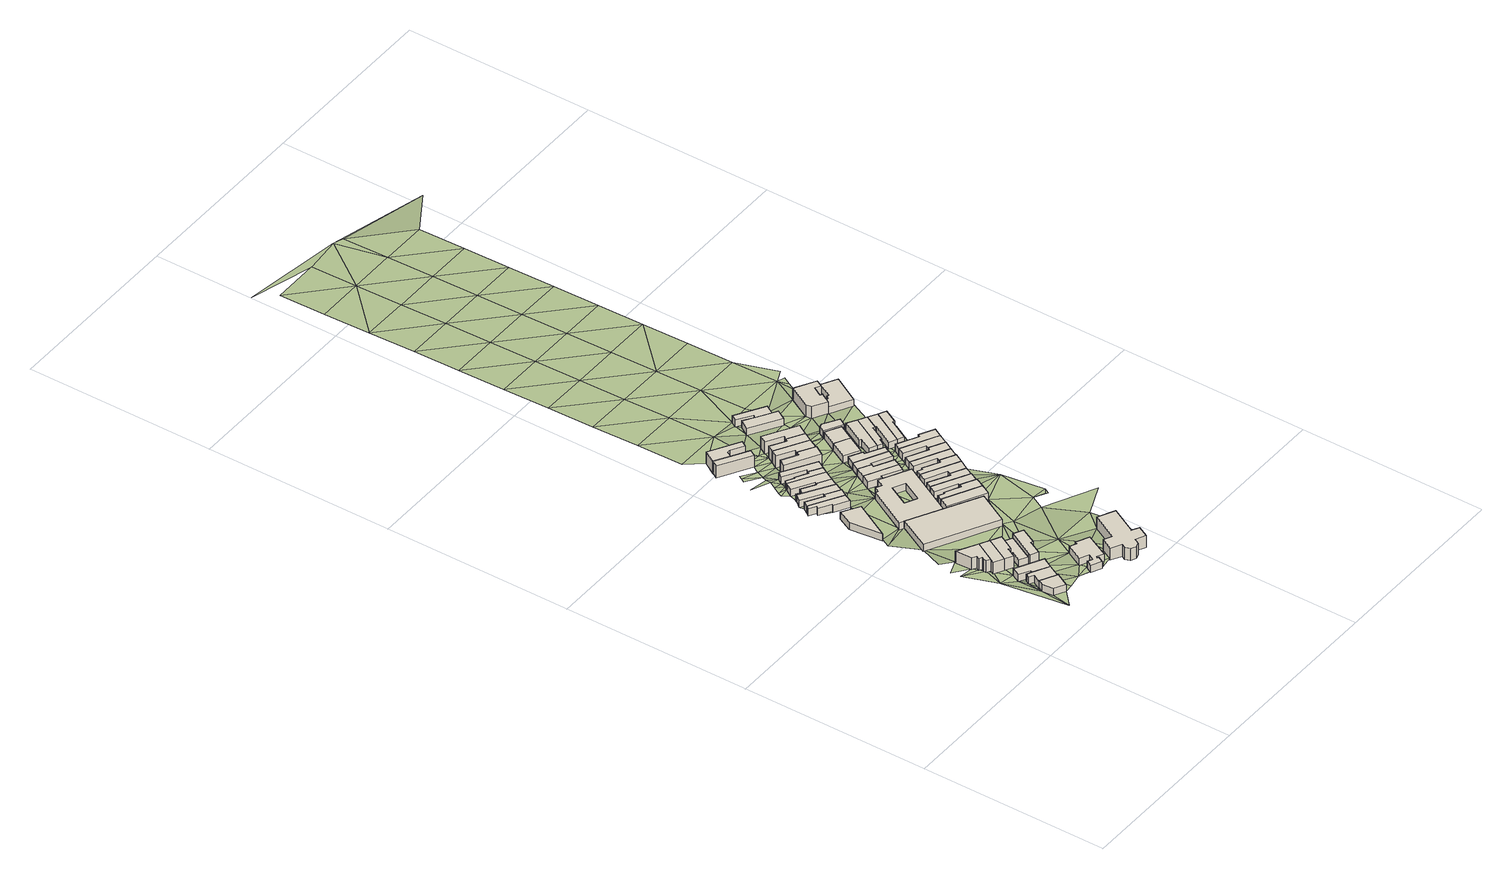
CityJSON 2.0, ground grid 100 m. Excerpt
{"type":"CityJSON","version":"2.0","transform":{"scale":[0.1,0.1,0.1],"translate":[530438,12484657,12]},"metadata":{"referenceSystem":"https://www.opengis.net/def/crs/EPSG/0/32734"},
"CityObjects":{
"building1":{"type":"Building","attributes":{"address":"82 Coleridge Road Salt River Cape Town","building":"house","building:levels":1,"building_height":4.1,"plus_code":"4FRW3F86+W63","ground_height":21.43,"roof_height":25.53},"geometry":[{"type":"Solid","lod":"1","boundaries":[[[[0,1,2,3]],[[1,4,5,2]],[[4,6,7,5]],[[6,8,9,7]],[[8,0,3,9]],[[3,2,5,7,9]],[[8,6,4,1,0]]]]}]},
"building2":{"type":"Building","attributes":{"address":"80 Coleridge Road Salt River Cape Town","building":"house","building:levels":1,"building_height":4.1,"plus_code":"4FRW3F86+W6G","ground_height":20.61,"roof_height":24.71},"geometry":[{"type":"Solid","lod":"1","boundaries":[[[[10,11,12,13]],[[11,14,15,12]],[[14,16,17,15]],[[16,18,19,17]],[[18,20,21,19]],[[20,22,23,21]],[[22,10,13,23]],[[13,12,15,17,19,21,23]],[[22,20,18,16,14,11,10]]]]}]},
"building3":{"type":"Building","attributes":{"address":"78 Coleridge Road Salt River Cape Town","building":"house","building:levels":1,"building_height":4.1,"plus_code":"4FRW3F86+X65","ground_height":20.61,"roof_height":24.71},"geometry":[{"type":"Solid","lod":"1","boundaries":[[[[11,24,25,12]],[[24,26,27,25]],[[26,28,29,27]],[[28,30,31,29]],[[30,14,15,31]],[[14,11,12,15]],[[12,25,27,29,31,15]],[[14,30,28,26,24,11]]]]}]},
"building4":{"type":"Building","attributes":{"address":"1 Swift Street Salt River Cape Town","building":"house","building:levels":2,"building_height":6.9,"plus_code":"4FRW3F96+362","ground_height":19.73,"roof_height":26.63},"geometry":[{"type":"Solid","lod":"1","boundaries":[[[[32,33,34,35]],[[33,36,37,34]],[[36,38,39,37]],[[38,40,41,39]],[[40,42,43,41]],[[42,44,45,43]],[[44,46,47,45]],[[46,48,49,47]],[[48,32,35,49]],[[35,34,37,39,41,43,45,47,49]],[[48,46,44,42,40,38,36,33,32]]]]}]},
"building5":{"type":"Building","attributes":{"address":"3 Swift Street Salt River Cape Town","building":"house","building:levels":2,"building_height":6.9,"plus_code":"4FRW3F96+26P","ground_height":19.73,"roof_height":26.63},"geometry":[{"type":"Solid","lod":"1","boundaries":[[[[50,32,35,51]],[[32,48,49,35]],[[48,52,53,49]],[[52,54,55,53]],[[54,50,51,55]],[[51,35,49,53,55]],[[54,52,48,32,50]]]]}]},
"building6":{"type":"Building","attributes":{"address":"5 Swift Street Salt River Cape Town","building":"house","building:levels":2,"building_height":6.9,"plus_code":"4FRW3F96+27C","ground_height":19.73,"roof_height":26.63},"geometry":[{"type":"Solid","lod":"1","boundaries":[[[[56,50,51,57]],[[50,54,55,51]],[[54,58,59,55]],[[58,60,61,59]],[[60,62,63,61]],[[62,56,57,63]],[[57,51,55,59,61,63]],[[62,60,58,54,50,56]]]]}]},
"building7":{"type":"Building","attributes":{"address":"7 Swift Street Salt River Cape Town","building":"house","building:levels":1,"building_height":4.1,"plus_code":"4FRW3F96+278","ground_height":19.73,"roof_height":23.83},"geometry":[{"type":"Solid","lod":"1","boundaries":[[[[64,56,65,66]],[[56,62,67,65]],[[62,68,69,67]],[[68,70,71,69]],[[70,72,73,71]],[[72,64,66,73]],[[66,65,67,69,71,73]],[[72,70,68,62,56,64]]]]}]},
"building8":{"type":"Building","attributes":{"address":"80 Burns Road Salt River Cape Town","building":"house","building:levels":1,"building_height":4.1,"plus_code":"4FRW3F96+65W","ground_height":17.53,"roof_height":21.63},"geometry":[{"type":"Solid","lod":"1","boundaries":[[[[74,75,76,77]],[[75,78,79,76]],[[78,80,81,79]],[[80,74,77,81]],[[77,76,79,81]],[[80,78,75,74]]]]}]},
"building9":{"type":"Building","attributes":{"address":"9 Swift Street Salt River Cape Town","building":"house","building:levels":2,"building_height":6.9,"plus_code":"4FRW3F96+275","ground_height":19.45,"roof_height":26.35},"geometry":[{"type":"Solid","lod":"1","boundaries":[[[[82,83,84,85]],[[83,86,87,84]],[[86,88,89,87]],[[88,90,91,89]],[[90,92,93,91]],[[92,94,95,93]],[[94,82,85,95]],[[85,84,87,89,91,93,95]],[[94,92,90,88,86,83,82]]]]}]},
"building10":{"type":"Building","attributes":{"address":"76 Burns Road Salt River Cape Town","building":"house","building:levels":1,"building_height":4.1,"plus_code":"4FRW3F96+85Q","ground_height":17.44,"roof_height":21.54},"geometry":[{"type":"Solid","lod":"1","boundaries":[[[[96,97,98,99]],[[97,100,101,98]],[[100,102,103,101]],[[102,104,105,103]],[[104,106,107,105]],[[106,108,109,107]],[[108,110,111,109]],[[110,96,99,111]],[[99,98,101,103,105,107,109,111]],[[110,108,106,104,102,100,97,96]]]]}]},
"building11":{"type":"Building","attributes":{"address":"63 Coleridge Road Salt River Cape Town","building":"house","building:levels":1,"residential":"clergy_house","building_height":4.1,"plus_code":"4FRW3F86+V8X","ground_height":20.44,"roof_height":24.54},"geometry":[{"type":"Solid","lod":"1","boundaries":[[[[112,113,114,115]],[[113,116,117,114]],[[116,118,119,117]],[[118,120,121,119]],[[120,122,123,121]],[[122,124,125,123]],[[124,126,127,125]],[[126,128,129,127]],[[128,130,131,129]],[[130,132,133,131]],[[132,134,135,133]],[[134,136,137,135]],[[136,138,139,137]],[[138,112,115,139]],[[115,114,117,119,121,123,125,127,129,131,133,135,137,139]],[[138,136,134,132,130,128,126,124,122,120,118,116,113,112]]]]}]},
"building12":{"type":"Building","attributes":{"address":"74 Burns Road Salt River Cape Town","building":"house","building:levels":1,"building_height":4.1,"plus_code":"4FRW3F96+86V","ground_height":17.44,"roof_height":21.54},"geometry":[{"type":"Solid","lod":"1","boundaries":[[[[97,140,141,98]],[[140,142,143,141]],[[142,144,145,143]],[[144,146,147,145]],[[146,100,101,147]],[[100,97,98,101]],[[98,141,143,145,147,101]],[[100,146,144,142,140,97]]]]}]},
"building13":{"type":"Building","attributes":{"address":"4 Swift Street Salt River Cape Town","building":"retail","building:levels":1,"building_height":4.1,"plus_code":"4FRW3F96+47P","ground_height":18.24,"roof_height":22.34},"geometry":[{"type":"Solid","lod":"1","boundaries":[[[[148,149,150,151]],[[149,152,153,150]],[[152,154,155,153]],[[154,148,151,155]],[[151,150,153,155]],[[154,152,149,148]]]]}]},
"building14":{"type":"Building","attributes":{"address":"72 Burns Road Salt River Cape Town","building":"house","building:levels":1,"building_height":4.1,"plus_code":"4FRW3F96+966","ground_height":16.86,"roof_height":20.96},"geometry":[{"type":"Solid","lod":"1","boundaries":[[[[156,157,158,159]],[[157,160,161,158]],[[160,162,163,161]],[[162,164,165,163]],[[164,166,167,165]],[[166,156,159,167]],[[159,158,161,163,165,167]],[[166,164,162,160,157,156]]]]}]},
"building15":{"type":"Building","attributes":{"address":"70 Burns Road Salt River Cape Town","building":"house","building:levels":1,"building_height":4.1,"plus_code":"4FRW3F96+96G","ground_height":16.65,"roof_height":20.75},"geometry":[{"type":"Solid","lod":"1","boundaries":[[[[168,169,170,171]],[[169,172,173,170]],[[172,174,175,173]],[[174,176,177,175]],[[176,178,179,177]],[[178,180,181,179]],[[180,182,183,181]],[[182,168,171,183]],[[171,170,173,175,177,179,181,183]],[[182,180,178,176,174,172,169,168]]]]}]},
"building16":{"type":"Building","attributes":{"address":"68 Burns Road Salt River Cape Town","building":"house","building:levels":1,"building_height":4.1,"plus_code":"4FRW3F96+96W","ground_height":16.65,"roof_height":20.75},"geometry":[{"type":"Solid","lod":"1","boundaries":[[[[169,184,185,170]],[[184,186,187,185]],[[186,188,189,187]],[[188,190,191,189]],[[190,172,173,191]],[[172,169,170,173]],[[170,185,187,189,191,173]],[[172,190,188,186,184,169]]]]}]},
"building17":{"type":"Building","attributes":{"address":"Salt River Cape Town","building":"terraced","building:levels":2,"building:units":"2","building_height":6.9,"plus_code":"4FRW3F96+G6C","ground_height":15.84,"roof_height":22.74},"geometry":[{"type":"Solid","lod":"1","boundaries":[[[[192,193,194,195]],[[193,196,197,194]],[[196,198,199,197]],[[198,200,201,199]],[[200,192,195,201]],[[195,194,197,199,201]],[[200,198,196,193,192]]]]}]},
"building18":{"type":"Building","attributes":{"address":"City Mission 73 Burns Road Salt River Cape Town","building":"yes","building:levels":1,"amenity":"social_facility","social_facility":"outreach","operator":"City Mission","building_height":4.1,"plus_code":"4FRW3F96+67V","ground_height":17.44,"roof_height":21.54},"geometry":[{"type":"Solid","lod":"1","boundaries":[[[[202,203,204,205]],[[203,206,207,204]],[[206,208,209,207]],[[208,210,211,209]],[[210,212,213,211]],[[212,214,215,213]],[[214,216,217,215]],[[216,202,205,217]],[[218,219,220,221]],[[219,222,223,220]],[[222,224,225,223]],[[224,218,221,225]],[[205,204,207,209,211,213,215,217],[221,220,223,225]],[[216,214,212,210,208,206,203,202],[224,222,219,218]]]]}]},
"building19":{"type":"Building","attributes":{"address":"66 Burns Road Salt River Cape Town","building":"house","building:levels":1,"building_height":4.1,"plus_code":"4FRW3F96+C72","ground_height":16.65,"roof_height":20.75},"geometry":[{"type":"Solid","lod":"1","boundaries":[[[[226,227,228,229]],[[227,230,231,228]],[[230,232,233,231]],[[232,234,235,233]],[[234,236,237,235]],[[236,186,187,237]],[[186,184,185,187]],[[184,226,229,185]],[[229,228,231,233,235,237,187,185]],[[184,186,236,234,232,230,227,226]]]]}]},
"building20":{"type":"Building","attributes":{"address":"St. Francis Catholic Church Coleridge Road Salt River","building":"church","building:levels":2,"amenity":"place_of_worship","building_height":6.9,"plus_code":"4FRW3F86+VCM","ground_height":19.84,"roof_height":26.74},"geometry":[{"type":"Solid","lod":"1","boundaries":[[[[238,239,240,241]],[[239,242,243,240]],[[242,244,245,243]],[[244,246,247,245]],[[246,248,249,247]],[[248,250,251,249]],[[250,252,253,251]],[[252,254,255,253]],[[254,256,257,255]],[[256,258,259,257]],[[258,260,261,259]],[[260,262,263,261]],[[262,264,265,263]],[[264,238,241,265]],[[241,240,243,245,247,249,251,253,255,257,259,261,263,265]],[[264,262,260,258,256,254,252,250,248,246,244,242,239,238]]]]}]},
"building21":{"type":"Building","attributes":{"address":"64 Burns Road Salt River Cape Town","building":"house","building:levels":1,"building_height":4.1,"plus_code":"4FRW3F96+C7C","ground_height":16.65,"roof_height":20.75},"geometry":[{"type":"Solid","lod":"1","boundaries":[[[[226,266,267,229]],[[266,268,269,267]],[[268,270,271,269]],[[270,272,273,271]],[[272,227,228,273]],[[227,226,229,228]],[[229,267,269,271,273,228]],[[227,272,270,268,266,226]]]]}]},
"building22":{"type":"Building","attributes":{"address":"Salt River Cape Town","building":"terraced","building:levels":2,"building:units":"2","building_height":6.9,"plus_code":"4FRW3F96+H59","ground_height":15.54,"roof_height":22.44},"geometry":[{"type":"Solid","lod":"1","boundaries":[[[[274,275,276,277]],[[275,278,279,276]],[[278,280,281,279]],[[280,282,283,281]],[[282,284,285,283]],[[284,286,287,285]],[[286,274,277,287]],[[277,276,279,281,283,285,287]],[[286,284,282,280,278,275,274]]]]}]},
"building23":{"type":"Building","attributes":{"address":"74 Coleridge Road Salt River Cape Town","building":"house","building:levels":1,"building_height":4.1,"plus_code":"4FRW3F96+592","ground_height":18.84,"roof_height":22.94},"geometry":[{"type":"Solid","lod":"1","boundaries":[[[[288,289,290,291]],[[289,292,293,290]],[[292,294,295,293]],[[294,288,291,295]],[[291,290,293,295]],[[294,292,289,288]]]]}]},
"building24":{"type":"Building","attributes":{"address":"Salt River Cape Town","building":"house","building:levels":2,"building_height":6.9,"plus_code":"4FRW3F96+C7P","ground_height":16.47,"roof_height":23.37},"geometry":[{"type":"Solid","lod":"1","boundaries":[[[[296,297,298,299]],[[297,300,301,298]],[[300,302,303,301]],[[302,304,305,303]],[[304,306,307,305]],[[306,296,299,307]],[[299,298,301,303,305,307]],[[306,304,302,300,297,296]]]]}]},
"building25":{"type":"Building","attributes":{"address":"72 Coleridge Road Salt River Cape Town","building":"house","building:levels":1,"building_height":4.1,"plus_code":"4FRW3F96+598","ground_height":18.84,"roof_height":22.94},"geometry":[{"type":"Solid","lod":"1","boundaries":[[[[308,309,310,311]],[[309,312,313,310]],[[312,314,315,313]],[[314,316,317,315]],[[316,289,290,317]],[[289,288,291,290]],[[288,318,319,291]],[[318,308,311,319]],[[311,310,313,315,317,290,291,319]],[[318,288,289,316,314,312,309,308]]]]}]},
"building26":{"type":"Building","attributes":{"address":"71 Burns Road Salt River Cape Town","building":"house","building:levels":1,"building_height":4.1,"plus_code":"4FRW3F96+884","ground_height":17.27,"roof_height":21.37},"geometry":[{"type":"Solid","lod":"1","boundaries":[[[[320,321,322,323]],[[321,324,325,322]],[[324,326,327,325]],[[326,328,329,327]],[[328,330,331,329]],[[330,320,323,331]],[[323,322,325,327,329,331]],[[330,328,326,324,321,320]]]]}]},
"building27":{"type":"Building","attributes":{"address":"Salt River Cape Town","building":"house","building:levels":2,"building_height":6.9,"plus_code":"4FRW3F96+F79","ground_height":15.84,"roof_height":22.74},"geometry":[{"type":"Solid","lod":"1","boundaries":[[[[332,333,334,335]],[[333,336,337,334]],[[336,338,339,337]],[[338,340,341,339]],[[340,342,343,341]],[[342,332,335,343]],[[335,334,337,339,341,343]],[[342,340,338,336,333,332]]]]}]},
"building28":{"type":"Building","attributes":{"address":"70 Coleridge Road Salt River Cape Town","building":"house","building:levels":1,"building_height":4.1,"plus_code":"4FRW3F96+59W","ground_height":18.11,"roof_height":22.21},"geometry":[{"type":"Solid","lod":"1","boundaries":[[[[344,345,346,347]],[[345,348,349,346]],[[348,350,351,349]],[[350,352,353,351]],[[352,354,355,353]],[[354,344,347,355]],[[347,346,349,351,353,355]],[[354,352,350,348,345,344]]]]}]},
"building29":{"type":"Building","attributes":{"address":"69 Burns Road Salt River Cape Town","building":"house","building:levels":1,"building_height":4.1,"plus_code":"4FRW3F96+889","ground_height":17.27,"roof_height":21.37},"geometry":[{"type":"Solid","lod":"1","boundaries":[[[[356,320,323,357]],[[320,330,331,323]],[[330,358,359,331]],[[358,360,361,359]],[[360,362,363,361]],[[362,356,357,363]],[[357,323,331,359,361,363]],[[362,360,358,330,320,356]]]]}]},
"building30":{"type":"Building","attributes":{"address":"68 Coleridge Road Salt River Cape Town","building":"house","building:levels":1,"building_height":4.1,"plus_code":"4FRW3F96+6C2","ground_height":17.85,"roof_height":21.95},"geometry":[{"type":"Solid","lod":"1","boundaries":[[[[364,365,366,367]],[[365,368,369,366]],[[368,370,371,369]],[[370,372,373,371]],[[372,374,375,373]],[[374,364,367,375]],[[367,366,369,371,373,375]],[[374,372,370,368,365,364]]]]}]},
"building31":{"type":"Building","attributes":{"address":"Salt River Cape Town","building":"house","building:levels":2,"building_height":6.9,"plus_code":"4FRW3F96+F8C","ground_height":15.84,"roof_height":22.74},"geometry":[{"type":"Solid","lod":"1","boundaries":[[[[333,376,377,334]],[[376,378,379,377]],[[378,380,381,379]],[[380,382,383,381]],[[382,336,337,383]],[[336,333,334,337]],[[334,377,379,381,383,337]],[[336,382,380,378,376,333]]]]}]},
"building32":{"type":"Building","attributes":{"address":"67 Burns Road Salt River Cape Town","building":"house","building:levels":1,"building_height":4.1,"plus_code":"4FRW3F96+88Q","ground_height":17.27,"roof_height":21.37},"geometry":[{"type":"Solid","lod":"1","boundaries":[[[[384,356,357,385]],[[356,362,363,357]],[[362,386,387,363]],[[386,388,389,387]],[[388,390,391,389]],[[390,384,385,391]],[[385,357,363,387,389,391]],[[390,388,386,362,356,384]]]]}]},
"building33":{"type":"Building","attributes":{"address":"66 Coleridge Road Salt River Cape Town","building":"house","building:levels":1,"building_height":4.1,"plus_code":"4FRW3F96+6CC","ground_height":17.85,"roof_height":21.95},"geometry":[{"type":"Solid","lod":"1","boundaries":[[[[392,393,394,395]],[[393,396,397,394]],[[396,398,399,397]],[[398,364,367,399]],[[364,374,375,367]],[[374,392,395,375]],[[395,394,397,399,367,375]],[[374,364,398,396,393,392]]]]}]},
"building34":{"type":"Building","attributes":{"address":"65 Burns Road Salt River Cape Town","building":"house","building:levels":1,"building_height":4.1,"plus_code":"4FRW3F96+89V","ground_height":17.27,"roof_height":21.37},"geometry":[{"type":"Solid","lod":"1","boundaries":[[[[384,390,391,385]],[[390,400,401,391]],[[400,402,403,401]],[[402,404,405,403]],[[404,406,407,405]],[[406,384,385,407]],[[385,391,401,403,405,407]],[[406,404,402,400,390,384]]]]}]},
"building35":{"type":"Building","attributes":{"address":"Salt River Cape Town","building":"house","building:levels":2,"building_height":6.9,"plus_code":"4FRW3F96+F8V","ground_height":15.61,"roof_height":22.51},"geometry":[{"type":"Solid","lod":"1","boundaries":[[[[408,409,410,411]],[[409,412,413,410]],[[412,414,415,413]],[[414,416,417,415]],[[416,418,419,417]],[[418,408,411,419]],[[411,410,413,415,417,419]],[[418,416,414,412,409,408]]]]}]},
"building36":{"type":"Building","attributes":{"address":"64 Coleridge Road Salt River Cape Town","building":"house","building:levels":1,"building_height":4.1,"plus_code":"4FRW3F96+6CM","ground_height":17.85,"roof_height":21.95},"geometry":[{"type":"Solid","lod":"1","boundaries":[[[[420,421,422,423]],[[421,424,425,422]],[[424,426,427,425]],[[426,428,429,427]],[[428,393,394,429]],[[393,392,395,394]],[[392,430,431,395]],[[430,420,423,431]],[[423,422,425,427,429,394,395,431]],[[430,392,393,428,426,424,421,420]]]]}]},
"building37":{"type":"Building","attributes":{"address":"63 Burns Road Salt River Cape Town","building":"house","building:levels":1,"building_height":4.1,"plus_code":"4FRW3F96+99V","ground_height":16.47,"roof_height":20.57},"geometry":[{"type":"Solid","lod":"1","boundaries":[[[[432,433,434,435]],[[433,436,437,434]],[[436,438,439,437]],[[438,432,435,439]],[[435,434,437,439]],[[438,436,433,432]]]]}]},
"building38":{"type":"Building","attributes":{"address":"62 Coleridge Road Salt River Cape Town","building":"house","building:levels":1,"building_height":4.1,"plus_code":"4FRW3F96+7C7","ground_height":17.27,"roof_height":21.37},"geometry":[{"type":"Solid","lod":"1","boundaries":[[[[440,441,442,443]],[[441,444,445,442]],[[444,446,447,445]],[[446,448,449,447]],[[448,450,451,449]],[[450,440,443,451]],[[443,442,445,447,449,451]],[[450,448,446,444,441,440]]]]}]},
"building39":{"type":"Building","attributes":{"address":"61 Burns Road Salt River Cape Town","building":"house","building:levels":1,"building_height":4.1,"plus_code":"4FRW3F96+C9G","ground_height":16.47,"roof_height":20.57},"geometry":[{"type":"Solid","lod":"1","boundaries":[[[[432,438,439,435]],[[438,452,453,439]],[[452,454,455,453]],[[454,432,435,455]],[[435,439,453,455]],[[454,452,438,432]]]]}]},
"building40":{"type":"Building","attributes":{"address":"60 Coleridge Road Salt River Cape Town","building":"house","building:levels":1,"building_height":4.1,"plus_code":"4FRW3F96+7C9","ground_height":17.27,"roof_height":21.37},"geometry":[{"type":"Solid","lod":"1","boundaries":[[[[456,457,458,459]],[[457,460,461,458]],[[460,440,443,461]],[[440,450,451,443]],[[450,462,463,451]],[[462,456,459,463]],[[459,458,461,443,451,463]],[[462,450,440,460,457,456]]]]}]},
"building41":{"type":"Building","attributes":{"address":"50 Burns Road Salt River Cape Town","building":"house","building:levels":1,"building_height":4.1,"plus_code":"4FRW3F96+H85","ground_height":14.88,"roof_height":18.98},"geometry":[{"type":"Solid","lod":"1","boundaries":[[[[464,465,466,467]],[[465,468,469,466]],[[468,470,471,469]],[[470,472,473,471]],[[472,474,475,473]],[[474,464,467,475]],[[467,466,469,471,473,475]],[[474,472,470,468,465,464]]]]}]},
"building42":{"type":"Building","attributes":{"address":"48 Burns Road Salt River Cape Town","building":"house","building:levels":1,"building_height":4.1,"plus_code":"4FRW3F96+H8H","ground_height":14.88,"roof_height":18.98},"geometry":[{"type":"Solid","lod":"1","boundaries":[[[[464,476,477,467]],[[476,478,479,477]],[[478,480,481,479]],[[480,482,483,481]],[[482,465,466,483]],[[465,464,467,466]],[[467,477,479,481,483,466]],[[465,482,480,478,476,464]]]]}]},
"building43":{"type":"Building","attributes":{"address":"2 Dryden Street Salt River Cape Town","building":"house","building:levels":1,"building_height":4.1,"plus_code":"4FRW3F96+CC3","ground_height":16.25,"roof_height":20.35},"geometry":[{"type":"Solid","lod":"1","boundaries":[[[[484,485,486,487]],[[485,488,489,486]],[[488,490,491,489]],[[490,492,493,491]],[[492,494,495,493]],[[494,484,487,495]],[[487,486,489,491,493,495]],[[494,492,490,488,485,484]]]]}]},
"building44":{"type":"Building","attributes":{"address":"58 Coleridge Road Salt River Cape Town","building":"house","building:levels":1,"building_height":4.1,"plus_code":"4FRW3F96+7CX","ground_height":17.07,"roof_height":21.17},"geometry":[{"type":"Solid","lod":"1","boundaries":[[[[496,497,498,499]],[[497,500,501,498]],[[500,502,503,501]],[[502,504,505,503]],[[504,506,507,505]],[[506,496,499,507]],[[499,498,501,503,505,507]],[[506,504,502,500,497,496]]]]}]},
"building45":{"type":"Building","attributes":{"address":"59 Burns Road Salt River Cape Town","building":"house","building:levels":1,"building_height":4.1,"plus_code":"4FRW3F96+CCR","ground_height":16.25,"roof_height":20.35},"geometry":[{"type":"Solid","lod":"1","boundaries":[[[[508,509,510,511]],[[509,512,513,510]],[[512,514,515,513]],[[514,516,517,515]],[[516,508,511,517]],[[511,510,513,515,517]],[[516,514,512,509,508]]]]}]},
"building46":{"type":"Building","attributes":{"address":"56 Coleridge Road Salt River Cape Town","building":"house","building:levels":1,"building_height":4.1,"plus_code":"4FRW3F96+8F3","ground_height":17.07,"roof_height":21.17},"geometry":[{"type":"Solid","lod":"1","boundaries":[[[[496,518,519,499]],[[518,520,521,519]],[[520,522,523,521]],[[522,524,525,523]],[[524,497,498,525]],[[497,496,499,498]],[[499,519,521,523,525,498]],[[497,524,522,520,518,496]]]]}]},
"building47":{"type":"Building","attributes":{"address":"4 Dryden Street Salt River Cape Town","building":"house","building:levels":1,"building_height":4.1,"plus_code":"4FRW3F96+9CF","ground_height":16.25,"roof_height":20.35},"geometry":[{"type":"Solid","lod":"1","boundaries":[[[[484,494,495,487]],[[494,526,527,495]],[[526,528,529,527]],[[528,530,531,529]],[[530,532,533,531]],[[532,534,535,533]],[[534,536,537,535]],[[536,484,487,537]],[[487,495,527,529,531,533,535,537]],[[536,534,532,530,528,526,494,484]]]]}]},
"building48":{"type":"Building","attributes":{"address":"6 Dryden Street Salt River Cape Town","building":"house","building:levels":1,"building_height":4.1,"plus_code":"4FRW3F96+9C9","ground_height":16.25,"roof_height":20.35},"geometry":[{"type":"Solid","lod":"1","boundaries":[[[[536,534,535,537]],[[534,538,539,535]],[[538,540,541,539]],[[540,542,543,541]],[[542,544,545,543]],[[544,536,537,545]],[[537,535,539,541,543,545]],[[544,542,540,538,534,536]]]]}]},
"building49":{"type":"Building","attributes":{"address":"8 Dryden Street Salt River Cape Town","building":"house","building:levels":1,"building_height":4.1,"plus_code":"4FRW3F96+9F2","ground_height":16.25,"roof_height":20.35},"geometry":[{"type":"Solid","lod":"1","boundaries":[[[[544,542,543,545]],[[542,546,547,543]],[[546,548,549,547]],[[548,550,551,549]],[[550,552,553,551]],[[552,544,545,553]],[[545,543,547,549,551,553]],[[552,550,548,546,542,544]]]]}]},
"building50":{"type":"Building","attributes":{"address":"53 Burns Road Salt River Cape Town","building":"house","building:levels":2,"building_height":6.9,"plus_code":"4FRW3F96+GF6","ground_height":15.43,"roof_height":22.33},"geometry":[{"type":"Solid","lod":"1","boundaries":[[[[554,555,556,557]],[[555,558,559,556]],[[558,560,561,559]],[[560,562,563,561]],[[562,564,565,563]],[[564,566,567,565]],[[566,568,569,567]],[[568,570,571,569]],[[570,572,573,571]],[[572,554,557,573]],[[557,556,559,561,563,565,567,569,571,573]],[[572,570,568,566,564,562,560,558,555,554]]]]}]},
"building51":{"type":"Building","attributes":{"address":"Burns Road Salt River Cape Town","building":"house","building:levels":1,"building_height":4.1,"plus_code":"4FRW3F96+FFQ","ground_height":15.14,"roof_height":19.24},"geometry":[{"type":"Solid","lod":"1","boundaries":[[[[574,575,576,577]],[[575,578,579,576]],[[578,580,581,579]],[[580,582,583,581]],[[582,584,585,583]],[[584,586,587,585]],[[586,588,589,587]],[[588,574,577,589]],[[577,576,579,581,583,585,587,589]],[[588,586,584,582,580,578,575,574]]]]}]},
"terrain1":{"type":"TINRelief","geometry":[{"type":"CompositeSurface","lod":"1","boundaries":[[[1,590,4]],[[590,1,591]],[[590,6,4]],[[1,28,591]],[[0,18,1]],[[591,592,593]],[[28,1,18]],[[28,26,591]],[[0,20,18]],[[593,594,595]],[[593,592,594]],[[16,28,18]],[[592,591,596]],[[596,591,26]],[[597,598,595]],[[28,16,30]],[[8,6,599]],[[600,594,592]],[[48,592,596]],[[595,594,601]],[[16,14,30]],[[42,594,600]],[[596,26,602]],[[603,597,604]],[[8,599,605]],[[606,602,26]],[[26,607,606]],[[607,26,608]],[[605,11,8]],[[24,608,26]],[[609,604,597]],[[32,609,597]],[[606,607,610]],[[607,608,611]],[[606,612,613]],[[608,614,611]],[[608,24,614]],[[612,606,610]],[[615,604,148]],[[615,616,617]],[[618,11,605]],[[619,614,24]],[[24,11,618]],[[605,620,621]],[[32,50,609]],[[620,605,622]],[[618,605,621]],[[616,615,148]],[[609,50,56]],[[24,120,619]],[[617,616,623]],[[624,625,619]],[[24,618,120]],[[626,618,621]],[[621,627,626]],[[609,628,604]],[[619,120,624]],[[629,630,631]],[[632,633,634]],[[635,634,622]],[[636,78,623]],[[635,632,634]],[[637,638,162]],[[622,639,635]],[[56,628,609]],[[142,637,144]],[[640,616,148]],[[142,638,637]],[[96,636,623]],[[624,120,641]],[[628,56,64]],[[94,624,641]],[[118,116,120]],[[642,643,644]],[[616,645,623]],[[643,642,646]],[[639,647,635]],[[648,649,650]],[[649,648,646]],[[641,120,116]],[[64,94,628]],[[645,96,623]],[[647,651,635]],[[652,650,653]],[[653,650,649]],[[292,640,148]],[[190,646,642]],[[654,655,656]],[[96,645,97]],[[116,651,641]],[[653,270,652]],[[652,270,656]],[[174,172,642]],[[641,657,94]],[[172,190,642]],[[658,659,660]],[[661,651,647]],[[662,140,97]],[[94,657,628]],[[270,653,232]],[[234,232,653]],[[97,645,662]],[[268,654,656]],[[656,270,268]],[[148,663,292]],[[664,665,660]],[[666,140,662]],[[654,268,659]],[[664,660,659]],[[292,289,640]],[[238,641,651]],[[232,272,270]],[[667,208,645]],[[668,669,670]],[[661,238,651]],[[671,662,645]],[[659,268,672]],[[289,316,640]],[[227,232,230]],[[671,645,208]],[[672,268,673]],[[272,232,227]],[[316,348,640]],[[659,338,664]],[[674,675,676]],[[356,666,662]],[[677,657,641]],[[338,659,672]],[[671,678,662]],[[628,657,294]],[[268,266,673]],[[675,674,193]],[[348,345,640]],[[668,679,669]],[[680,666,356]],[[203,208,206]],[[671,208,203]],[[312,316,314]],[[192,664,336]],[[348,316,312]],[[681,682,286]],[[356,662,678]],[[664,338,336]],[[238,683,641]],[[684,682,681]],[[184,680,356]],[[294,663,628]],[[663,294,292]],[[685,686,687]],[[671,203,324]],[[675,193,688]],[[672,689,338]],[[192,382,193]],[[690,640,345]],[[641,683,677]],[[689,672,691]],[[192,336,382]],[[692,673,266]],[[693,348,312]],[[694,685,687]],[[226,184,384]],[[688,193,695]],[[681,286,696]],[[184,356,384]],[[382,695,193]],[[338,689,697]],[[312,309,308]],[[657,698,294]],[[266,226,692]],[[688,695,696]],[[312,308,693]],[[698,657,677]],[[203,690,324]],[[326,324,699]],[[694,683,238]],[[700,690,345]],[[701,684,702]],[[695,382,703]],[[692,226,433]],[[384,433,226]],[[696,695,704]],[[690,700,705]],[[706,705,700]],[[703,704,695]],[[690,699,324]],[[382,378,703]],[[690,705,707]],[[681,702,684]],[[382,380,378]],[[406,433,384]],[[706,700,708]],[[709,690,707]],[[358,362,360]],[[710,696,704]],[[705,706,711]],[[703,378,712]],[[696,710,681]],[[709,713,690]],[[714,699,690]],[[296,692,432]],[[709,715,713]],[[362,388,386]],[[433,432,692]],[[288,294,716]],[[690,713,714]],[[717,701,718]],[[330,699,440]],[[714,440,699]],[[719,433,406]],[[294,698,716]],[[362,358,388]],[[720,677,683]],[[296,432,721]],[[719,406,404]],[[716,318,288]],[[358,330,460]],[[698,722,723]],[[460,330,440]],[[701,702,718]],[[698,723,724]],[[714,713,725]],[[460,388,358]],[[404,402,726]],[[727,681,710]],[[728,318,716]],[[421,420,713]],[[404,726,719]],[[723,722,724]],[[702,681,478]],[[724,716,698]],[[725,713,420]],[[729,388,460]],[[400,726,402]],[[478,681,727]],[[704,730,710]],[[432,454,721]],[[454,731,721]],[[728,716,374]],[[732,733,717]],[[390,388,734]],[[734,388,729]],[[710,468,727]],[[735,719,726]],[[704,409,736]],[[737,726,400]],[[716,392,374]],[[438,719,735]],[[460,738,729]],[[400,390,524]],[[732,717,718]],[[704,736,730]],[[739,731,454]],[[390,734,524]],[[740,735,726]],[[731,741,409]],[[400,742,737]],[[468,482,727]],[[741,731,739]],[[743,738,460]],[[742,400,744]],[[744,400,524]],[[482,468,465]],[[738,502,729]],[[745,746,733]],[[747,430,392]],[[744,748,742]],[[452,739,454]],[[749,409,741]],[[750,742,748]],[[735,485,438]],[[751,744,524]],[[752,702,478]],[[702,752,718]],[[452,438,753]],[[747,754,430]],[[753,739,452]],[[751,524,755]],[[732,745,733]],[[736,409,756]],[[485,753,438]],[[749,756,409]],[[744,538,748]],[[755,524,522]],[[478,476,757]],[[754,747,758]],[[730,736,759]],[[748,534,532]],[[748,538,534]],[[746,760,761]],[[476,762,763]],[[730,759,763]],[[478,757,752]],[[764,755,522]],[[485,509,753]],[[756,759,736]],[[522,520,764]],[[764,520,765]],[[485,484,509]],[[732,718,766]],[[764,767,755]],[[509,554,749]],[[745,760,746]],[[554,756,749]],[[765,520,768]],[[767,769,755]],[[768,520,518]],[[568,476,763]],[[718,752,766]],[[770,509,484]],[[771,767,764]],[[763,759,568]],[[772,761,773]],[[536,770,484]],[[774,745,732]],[[757,476,775]],[[544,770,536]],[[760,773,761]],[[554,509,776]],[[770,776,509]],[[752,757,775]],[[552,770,544]],[[766,774,732]],[[476,568,775]],[[777,558,555]],[[560,558,778]],[[777,779,558]],[[560,778,562]],[[778,558,779]],[[780,772,781]],[[782,760,745]],[[773,783,772]],[[779,784,778]],[[785,568,786]],[[786,568,566]],[[564,562,778]],[[784,564,778]],[[766,752,787]],[[774,782,745]],[[568,785,775]],[[788,564,784]],[[789,780,781]],[[788,786,566]],[[787,752,775]],[[772,783,781]],[[564,788,566]],[[760,790,773]],[[785,791,775]],[[792,775,791]],[[782,790,760]],[[774,766,793]],[[787,794,766]],[[787,775,795]],[[783,773,796]],[[781,797,789]],[[782,774,793]],[[790,796,773]],[[766,794,793]],[[783,798,781]],[[799,800,797]],[[801,790,782]],[[796,798,783]],[[782,793,801]],[[797,781,799]],[[790,802,796]],[[798,803,781]],[[801,802,790]],[[799,781,803]],[[798,796,804]],[[802,804,796]],[[803,798,805]],[[803,806,799]],[[798,804,805]],[[806,803,807]],[[805,807,803]],[[806,808,799]],[[806,807,808]]]}]}
},
"vertices":[
[246,237,131],[230,208,131],[230,208,172],[246,237,172],[236,152,131],[236,152,172],[294,120,131],[294,120,172],[332,191,131],[332,191,172],
[332,191,123],[368,260,123],[368,260,164],[332,191,164],[284,305,123],[284,305,164],[259,317,123],[259,317,164],[248,296,123],[248,296,164],[271,283,123],[271,283,164],[246,237,123],[246,237,164],
[397,313,123],[397,313,164],[256,388,123],[256,388,164],[233,345,123],[233,345,164],[289,314,123],[289,314,164],
[293,607,114],[188,664,114],[188,664,183],[293,607,183],[191,574,114],[191,574,183],[213,563,114],[213,563,183],[203,545,114],[203,545,183],[220,537,114],[220,537,183],[213,523,114],[213,523,183],[213,509,114],[213,509,183],[233,498,114],[233,498,183],
[342,580,114],[342,580,183],[221,476,114],[221,476,183],[272,449,114],[272,449,183],
[395,551,114],[395,551,183],[313,426,114],[313,426,183],[339,474,114],[339,474,183],[350,468,114],[350,468,183],
[445,525,114],[395,551,155],[445,525,155],[350,468,155],[358,463,114],[358,463,155],[331,410,114],[331,410,155],[373,388,114],[373,388,155],
[148,1043,92],[254,1238,92],[254,1238,133],[148,1043,133],[165,1292,92],[165,1292,133],[127,1216,92],[127,1216,133],
[445,525,111],[373,388,111],[373,388,180],[445,525,180],[367,371,111],[367,371,180],[405,352,111],[405,352,180],[441,421,111],[441,421,180],[452,415,111],[452,415,180],[496,500,111],[496,500,180],
[259,1303,91],[280,1344,91],[280,1344,132],[259,1303,132],[113,1443,91],[113,1443,132],[99,1425,91],[99,1425,132],[135,1403,91],[135,1403,132],[128,1391,91],[128,1391,132],[190,1354,91],[190,1354,132],[186,1346,91],[186,1346,132],
[584,111,121],[647,236,121],[647,236,162],[584,111,162],[580,270,121],[580,270,162],[574,257,121],[574,257,162],[537,275,121],[537,275,162],[492,186,121],[492,186,162],[537,163,121],[537,163,162],[522,133,121],[522,133,162],[497,145,121],[497,145,162],[481,114,121],[481,114,162],[534,87,121],[534,87,162],[551,120,121],[551,120,162],[545,123,121],[545,123,162],[548,129,121],[548,129,162],
[302,1381,91],[302,1381,132],[228,1426,91],[228,1426,132],[220,1415,91],[220,1415,132],[129,1469,91],[129,1469,132],
[274,1011,99],[184,842,99],[184,842,140],[274,1011,140],[542,652,99],[542,652,140],[631,818,99],[631,818,140],
[302,1381,86],[325,1427,86],[325,1427,127],[302,1381,127],[159,1530,86],[159,1530,127],[130,1496,86],[130,1496,127],[232,1434,86],[232,1434,127],[228,1426,86],[228,1426,127],
[325,1427,83],[347,1469,83],[347,1469,124],[325,1427,124],[280,1507,83],[280,1507,124],[275,1500,83],[275,1500,124],[201,1545,83],[201,1545,124],[188,1524,83],[188,1524,124],[164,1539,83],[164,1539,124],[159,1530,83],[159,1530,124],
[374,1518,83],[374,1518,124],[203,1617,83],[203,1617,124],[176,1577,83],[176,1577,124],[284,1515,83],[284,1515,124],
[261,1841,75],[281,1874,75],[281,1874,144],[261,1841,144],[195,1925,75],[195,1925,144],[118,1971,75],[118,1971,144],[97,1938,75],[97,1938,144],
[609,1205,91],[455,1287,91],[455,1287,132],[609,1205,132],[434,1247,91],[434,1247,132],[402,1264,91],[402,1264,132],[388,1237,91],[388,1237,132],[374,1245,91],[374,1245,132],[257,1026,91],[257,1026,132],[457,921,91],[457,921,132],[444,1199,91],[507,1167,91],[507,1167,132],[444,1199,132],[451,1060,91],[451,1060,132],[388,1092,91],[388,1092,132],
[391,1548,83],[327,1587,83],[327,1587,124],[391,1548,124],[320,1578,83],[320,1578,124],[256,1615,83],[256,1615,124],[253,1610,83],[253,1610,124],[213,1634,83],[213,1634,124],
[761,279,115],[688,140,115],[688,140,184],[761,279,184],[646,162,115],[646,162,184],[611,96,115],[611,96,184],[665,68,115],[665,68,184],[653,46,115],[653,46,184],[664,19,115],[664,19,184],[688,7,115],[688,7,184],[715,13,115],[715,13,184],[730,42,115],[730,42,184],[781,15,115],[781,15,184],[812,75,115],[812,75,184],[775,94,115],[775,94,184],[849,234,115],[849,234,184],
[416,1589,83],[416,1589,124],[244,1693,83],[244,1693,124],[226,1664,83],[226,1664,124],[334,1599,83],[334,1599,124],
[118,1971,72],[195,1925,72],[195,1925,141],[118,1971,141],[212,1954,72],[212,1954,141],[227,1954,72],[227,1954,141],[295,1914,72],[295,1914,141],[314,1946,72],[314,1946,141],[158,2038,72],[158,2038,141],
[683,862,105],[493,961,105],[493,961,146],[683,862,146],[466,909,105],[466,909,146],[656,810,105],[656,810,146],
[471,1641,82],[387,1691,82],[387,1691,151],[471,1641,151],[376,1672,82],[376,1672,151],[294,1719,82],[294,1719,151],[274,1684,82],[274,1684,151],[439,1590,82],[439,1590,151],
[628,952,105],[620,938,105],[620,938,146],[628,952,146],[541,979,105],[541,979,146],[537,971,105],[537,971,146],[507,987,105],[507,987,146],[707,910,105],[707,910,146],
[440,1359,90],[416,1315,90],[416,1315,131],[440,1359,131],[482,1280,90],[482,1280,131],[487,1290,90],[487,1290,131],[583,1239,90],[583,1239,131],[602,1274,90],[602,1274,131],
[471,1641,75],[500,1697,75],[500,1697,144],[471,1641,144],[335,1792,75],[335,1792,144],[313,1758,75],[313,1758,144],[397,1708,75],[397,1708,144],[387,1691,75],[387,1691,144],
[732,959,98],[547,1058,98],[547,1058,139],[732,959,139],[526,1021,98],[526,1021,139],[635,963,98],[635,963,139],[628,952,98],[628,952,139],[707,910,98],[707,910,139],
[467,1409,90],[467,1409,131],[619,1308,90],[619,1308,131],[523,1360,90],[523,1360,131],[531,1374,90],[531,1374,131],
[678,1043,95],[671,1031,95],[671,1031,136],[678,1043,136],[564,1090,95],[564,1090,136],[547,1058,95],[547,1058,136],[732,959,95],[732,959,136],[754,1002,95],[754,1002,136],
[526,1742,75],[526,1742,144],[442,1792,75],[442,1792,144],[433,1779,75],[433,1779,144],[354,1825,75],[354,1825,144],
[490,1451,90],[490,1451,131],[535,1382,90],[535,1382,131],[635,1329,90],[635,1329,131],[654,1365,90],[654,1365,131],
[782,1050,95],[594,1150,95],[594,1150,136],[782,1050,136],[575,1113,95],[575,1113,136],[684,1056,95],[684,1056,136],
[668,1397,90],[668,1397,131],[575,1448,90],[575,1448,131],[581,1458,90],[581,1458,131],[515,1494,90],[515,1494,131],
[526,1742,73],[560,1799,73],[560,1799,142],[526,1742,142],[393,1898,73],[393,1898,142],[369,1859,73],[369,1859,142],[453,1810,73],[453,1810,142],[442,1792,73],[442,1792,142],
[730,1137,95],[723,1123,95],[723,1123,136],[730,1137,136],[636,1170,95],[636,1170,136],[631,1161,95],[631,1161,136],[607,1174,95],[607,1174,136],[807,1096,95],[807,1096,136],
[561,1611,82],[513,1521,82],[513,1521,123],[561,1611,123],[592,1479,82],[592,1479,123],[640,1570,82],[640,1570,123],
[643,1245,90],[628,1212,90],[628,1212,131],[643,1245,131],[737,1154,90],[737,1154,131],[730,1137,90],[730,1137,131],[807,1096,90],[807,1096,131],[833,1145,90],[833,1145,131],
[683,1650,82],[683,1650,123],[606,1693,82],[606,1693,123],
[778,1234,90],[771,1221,90],[771,1221,131],[778,1234,131],[661,1279,90],[661,1279,131],[859,1191,90],[859,1191,131],
[596,1979,66],[525,2023,66],[525,2023,107],[596,1979,107],[470,2058,66],[470,2058,107],[437,2006,66],[437,2006,107],[592,1911,66],[592,1911,107],[624,1962,66],[624,1962,107],
[623,2024,66],[623,2024,107],[474,2115,66],[474,2115,107],[455,2085,66],[455,2085,107],[533,2037,66],[533,2037,107],
[767,1621,79],[717,1651,79],[717,1651,120],[767,1621,120],[652,1529,79],[652,1529,120],[661,1524,79],[661,1524,120],[627,1460,79],[627,1460,120],[668,1440,79],[668,1440,120],
[885,1242,88],[697,1340,88],[697,1340,129],[885,1242,129],[677,1305,88],[677,1305,129],[786,1249,88],[786,1249,129],[778,1234,88],[778,1234,129],[859,1191,88],[859,1191,129],
[703,1651,79],[727,1689,79],[727,1689,120],[703,1651,120],[649,1737,79],[649,1737,120],[628,1733,79],[628,1733,120],[610,1702,79],[610,1702,120],
[908,1285,88],[908,1285,129],[831,1326,88],[831,1326,129],[825,1314,88],[825,1314,129],[714,1372,88],[714,1372,129],
[693,1426,79],[693,1426,120],[709,1454,79],[709,1454,120],[717,1450,79],[717,1450,120],[761,1530,79],[761,1530,120],[771,1525,79],[771,1525,120],[810,1597,79],[810,1597,120],
[776,1522,79],[776,1522,120],[717,1411,79],[717,1411,120],[757,1391,79],[757,1391,120],[855,1571,79],[855,1571,120],
[789,1374,79],[789,1374,120],[848,1481,79],[848,1481,120],[857,1477,79],[857,1477,120],[895,1549,79],[895,1549,120],
[776,1791,71],[803,1840,71],[803,1840,140],[776,1791,140],[806,1844,71],[806,1844,140],[794,1851,71],[794,1851,140],[822,1900,71],[822,1900,140],[851,1884,71],[851,1884,140],[871,1920,71],[871,1920,140],[764,1980,71],[764,1980,140],[698,1863,71],[698,1863,140],[705,1832,71],[705,1832,140],
[776,1791,68],[889,1729,68],[889,1729,109],[776,1791,109],[969,1871,68],[969,1871,109],[890,1915,68],[890,1915,109],[848,1839,68],[848,1839,109],[836,1843,68],[836,1843,109],[827,1827,68],[827,1827,109],[803,1840,68],[803,1840,109],
[220,51,131],[177,406,122],[213,509,118],[117,585,118],[203,545,118],[191,574,118],[221,476,123],[188,664,118],[111,636,118],[339,122,131],[213,523,118],[213,563,118],[272,449,123],[131,716,118],[184,842,107],[414,136,131],[313,426,123],[331,410,123],[339,372,123],[339,622,114],[358,463,123],[373,388,123],[350,468,123],[339,474,123],[367,371,123],[118,989,107],[257,1026,99],[148,1043,99],[492,186,128],[405,352,123],[481,114,128],[497,145,128],[534,87,128],[254,1238,99],[452,415,123],[441,421,123],[537,163,128],[522,133,128],[542,652,111],[128,1391,92],[186,1346,92],[190,1354,92],[548,129,128],[545,123,128],[551,120,128],[584,111,128],[235,1262,91],[129,1469,92],[232,1434,91],[611,96,128],[457,921,107],[589,372,121],[201,1545,86],[164,1539,86],[188,1524,86],[374,1245,99],[176,1577,86],[646,162,128],[152,1612,86],[203,1617,86],[158,1632,86],[647,236,128],[180,1670,86],[213,1634,86],[202,1733,86],[114,1757,79],[202,1707,86],[589,622,111],[142,1815,79],[223,1767,75],[152,1835,79],[688,140,128],[339,1372,91],[631,818,105],[240,1806,75],[162,1852,79],[325,1427,91],[388,1237,99],[451,1060,99],[444,1199,99],[388,1092,99],[416,1315,91],[294,1719,83],[274,1684,83],[195,1925,79],[227,1954,75],[212,1954,79],[747,580,108],[440,1359,91],[507,1167,98],[347,1469,91],[339,2122,69],[89,2122,72],[839,372,115],[89,2372,66],[775,94,122],[812,75,122],[839,122,122],[295,1914,75],[387,1691,83],[609,1205,98],[376,1672,83],[439,1590,83],[635,963,105],[849,234,122],[339,1872,75],[314,1946,75],[397,1708,83],[783,649,108],[583,1239,98],[564,1090,98],[89,2622,59],[339,2372,62],[369,1859,75],[393,1898,75],[575,1113,98],[678,1043,98],[594,1150,98],[671,1031,98],[607,1174,98],[437,2006,69],[684,1056,98],[453,1810,75],[636,1170,98],[628,1212,98],[631,1161,98],[839,872,102],[89,2872,52],[339,2622,55],[592,1479,90],[1007,445,111],[500,1697,82],[852,613,108],[839,622,108],[866,640,108],[737,1154,95],[627,1460,90],[455,2085,69],[732,959,102],[677,1305,90],[592,1911,73],[526,1742,82],[339,2872,49],[89,3122,45],[697,1340,90],[652,1529,82],[589,1872,73],[668,1440,90],[778,1234,95],[610,1702,82],[661,1524,82],[628,1733,82],[693,1426,90],[771,1221,95],[717,1411,88],[339,3122,43],[89,3372,38],[839,1122,95],[717,1450,88],[649,1737,82],[709,1454,90],[757,1391,88],[589,2372,59],[703,1651,82],[833,1145,95],[789,1374,88],[705,1832,73],[589,2122,66],[859,1191,95],[698,1863,73],[339,3372,37],[89,3622,31],[596,1979,73],[624,1962,73],[806,1364,88],[843,1343,88],[589,2622,52],[857,1477,88],[877,1326,88],[848,1481,88],[839,1622,79],[864,1473,88],[89,3872,22],[339,3622,30],[589,2872,46],[839,2122,63],[889,1729,79],[827,1827,71],[839,1872,71],[836,1843,71],[89,4122,15],[339,4122,15],[589,3122,40],[339,3872,23],[848,1839,71],[834,2025,63],[807,1977,71],[839,2372,56],[890,1915,71],[89,4372,8],[589,3372,34],[856,2065,63],[880,2108,63],[839,2872,44],[839,2622,50],[904,2151,63],[589,3622,28],[339,4372,9],[589,3872,23],[537,4391,8],[3,4470,8],[839,3122,38],[839,3372,32],[589,4122,16],[839,3622,27],[839,3872,21],[589,4372,8],[839,4122,15],[1061,4260,2]
]}
